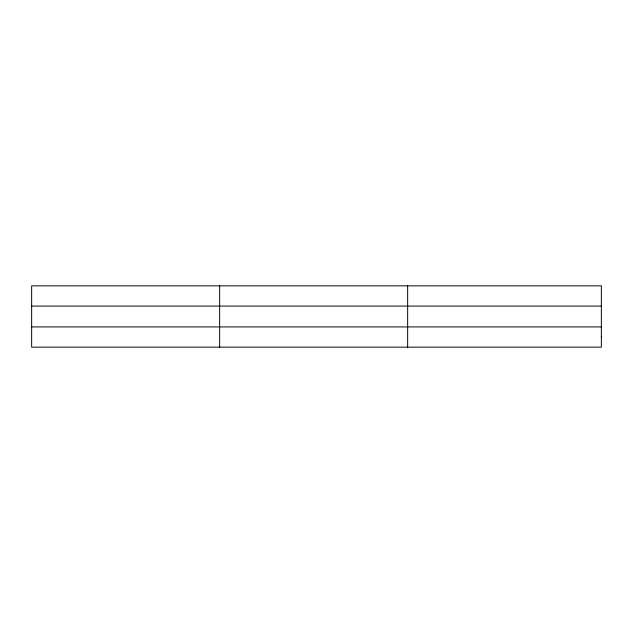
<?xml version="1.0" encoding="UTF-8"?>
<svg xmlns="http://www.w3.org/2000/svg" width="633" height="633" viewBox="0 0 633 633"><rect width="100%" height="100%" fill="white"/><g stroke="black" fill="none" stroke-linecap="round" stroke-linejoin="round"><path stroke-width="0.95" d="M219.651 347.153L219.651 285.847M407.652 347.153L407.652 285.847M31.65 306.079L601.35 306.079M31.65 326.921L601.35 326.921M601.35 337.033L601.35 347.153L31.65 347.153L31.65 285.847L601.35 285.847L601.35 337.033"/></g></svg>
